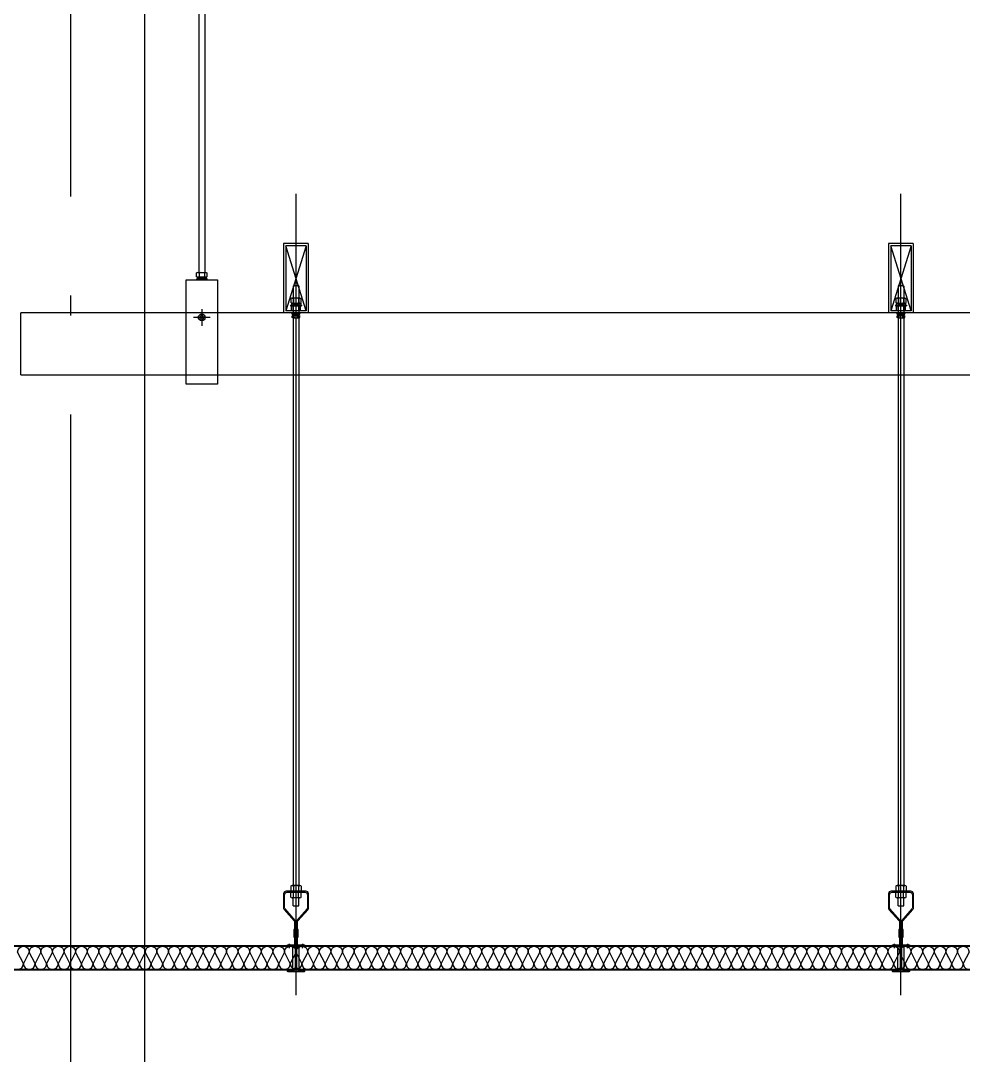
# Model space of a CAD drawing. Header units: millimetres. Extents: x 0 to 672800, y 0 to 118800.
# Drawn here: x 53150 to 55051, y 74823 to 76909 of the extents above; entities that cross this region are included whole.
import ezdxf

# ---------------------------------------------------------------- set-up
doc = ezdxf.new("R2010")
doc.units = ezdxf.units.MM
doc.header["$LTSCALE"] = 200
doc.linetypes.add('CEN-GAUN', pattern=[32.2, 30, -1, 0.2, -1])
for name, color, linetype in [('0-S-col', 4, 'Continuous'), ('AA-CEXM', 6, 'Continuous'), ('AA-CEXM-SYST', 13, 'Continuous'), ('AA-SECT-PCN9', 9, 'Continuous'), ('AA-WAXM-NORT', 4, 'Continuous'), ('AA-WAXM-SAND', 4, 'Continuous'), ('CEN', 1, 'CEN-GAUN'), ('HAT-INS', 252, 'Continuous')]:
    doc.layers.add(name, color=color, linetype=linetype)

# ---------------------------------------------------------------- blocks, each defined once
blk = doc.blocks.new('*U314')
at = {"layer": 'HAT-INS'}
for points in [[(2, 0, 0.414214), (2.25, 0.25), (2, 0.75, -1), (2.5, 0.75), (2.25, 0.25, 0.414214), (2.5, 0)], [(2.5, 0, 0.414214), (2.75, 0.25), (2.5, 0.75, -1), (3, 0.75), (2.75, 0.25, 0.414214), (3, 0)], [(3, 0, 0.414214), (3.25, 0.25), (3, 0.75, -1), (3.5, 0.75), (3.25, 0.25, 0.414214), (3.5, 0)], [(3.5, 0, 0.414214), (3.75, 0.25), (3.5, 0.75, -1), (4, 0.75), (3.75, 0.25, 0.414214), (4, 0)], [(4, 0, 0.414214), (4.25, 0.25), (4, 0.75, -1), (4.5, 0.75), (4.25, 0.25, 0.414214), (4.5, 0)], [(4.5, 0, 0.414214), (4.75, 0.25), (4.5, 0.75, -1), (5, 0.75), (4.75, 0.25, 0.414214), (5, 0)], [(5, 0, 0.414214), (5.25, 0.25), (5, 0.75, -1), (5.5, 0.75), (5.25, 0.25, 0.414214), (5.5, 0)], [(5.5, 0, 0.414214), (5.75, 0.25), (5.5, 0.75, -1), (6, 0.75), (5.75, 0.25, 0.414214), (6, 0)], [(6, 0, 0.414214), (6.25, 0.25), (6, 0.75, -1), (6.5, 0.75), (6.25, 0.25, 0.414214), (6.5, 0)], [(6.5, 0, 0.414214), (6.75, 0.25), (6.5, 0.75, -1), (7, 0.75), (6.75, 0.25, 0.414214), (7, 0)], [(7, 0, 0.414214), (7.25, 0.25), (7, 0.75, -1), (7.5, 0.75), (7.25, 0.25, 0.414214), (7.5, 0)], [(7.5, 0, 0.414214), (7.75, 0.25), (7.5, 0.75, -1), (8, 0.75), (7.75, 0.25, 0.414214), (8, 0)], [(8, 0, 0.414214), (8.25, 0.25), (8, 0.75, -1), (8.5, 0.75), (8.25, 0.25, 0.414214), (8.5, 0)], [(8.5, 0, 0.414214), (8.75, 0.25), (8.5, 0.75, -1), (9, 0.75), (8.75, 0.25, 0.414214), (9, 0)], [(9, 0, 0.414214), (9.25, 0.25), (9, 0.75, -1), (9.5, 0.75), (9.25, 0.25, 0.414214), (9.5, 0)], [(9.5, 0, 0.414214), (9.75, 0.25), (9.5, 0.75, -1), (10, 0.75), (9.75, 0.25, 0.414214), (10, 0)], [(10, 0, 0.414214), (10.25, 0.25), (10, 0.75, -1), (10.5, 0.75), (10.25, 0.25, 0.414214), (10.5, 0)], [(10.5, 0, 0.414214), (10.75, 0.25), (10.5, 0.75, -1), (11, 0.75), (10.75, 0.25, 0.414214), (11, 0)], [(11, 0, 0.414214), (11.25, 0.25), (11, 0.75, -1), (11.5, 0.75), (11.25, 0.25, 0.414214), (11.5, 0)], [(11.5, 0, 0.414214), (11.75, 0.25), (11.5, 0.75, -1), (12, 0.75), (11.75, 0.25, 0.414214), (12, 0)], [(12, 0, 0.414214), (12.25, 0.25), (12, 0.75, -1), (12.5, 0.75), (12.25, 0.25, 0.414214), (12.5, 0)], [(12.5, 0, 0.414214), (12.75, 0.25), (12.5, 0.75, -1), (13, 0.75), (12.75, 0.25, 0.414214), (13, 0)], [(13, 0, 0.414214), (13.25, 0.25), (13, 0.75, -1), (13.5, 0.75), (13.25, 0.25, 0.414214), (13.5, 0)], [(13.5, 0, 0.414214), (13.75, 0.25), (13.5, 0.75, -1), (14, 0.75), (13.75, 0.25, 0.414214), (14, 0)], [(14, 0, 0.414214), (14.25, 0.25), (14, 0.75, -1), (14.5, 0.75), (14.25, 0.25, 0.414214), (14.5, 0)], [(14.5, 0, 0.414214), (14.75, 0.25), (14.5, 0.75, -1), (15, 0.75), (14.75, 0.25, 0.414214), (15, 0)], [(15, 0, 0.414214), (15.25, 0.25), (15, 0.75, -1), (15.5, 0.75), (15.25, 0.25, 0.414214), (15.5, 0)], [(15.5, 0, 0.414214), (15.75, 0.25), (15.5, 0.75, -1), (16, 0.75), (15.75, 0.25, 0.414214), (16, 0)], [(16, 0, 0.414214), (16.25, 0.25), (16, 0.75, -1), (16.5, 0.75), (16.25, 0.25, 0.414214), (16.5, 0)], [(16.5, 0, 0.414214), (16.75, 0.25), (16.5, 0.75, -1), (17, 0.75), (16.75, 0.25, 0.414214), (17, 0)], [(17, 0, 0.414214), (17.25, 0.25), (17, 0.75, -1), (17.5, 0.75), (17.25, 0.25, 0.414214), (17.5, 0)], [(17.5, 0, 0.414214), (17.75, 0.25), (17.5, 0.75, -1), (18, 0.75), (17.75, 0.25, 0.414214), (18, 0)], [(18, 0, 0.414214), (18.25, 0.25), (18, 0.75, -1), (18.5, 0.75), (18.25, 0.25, 0.414214), (18.5, 0)], [(18.5, 0, 0.414214), (18.75, 0.25), (18.5, 0.75, -1), (19, 0.75), (18.75, 0.25, 0.414214), (19, 0)], [(19, 0, 0.414214), (19.25, 0.25), (19, 0.75, -1), (19.5, 0.75), (19.25, 0.25, 0.414214), (19.5, 0)], [(19.5, 0, 0.414214), (19.75, 0.25), (19.5, 0.75, -1), (20, 0.75), (19.75, 0.25, 0.414214), (20, 0)], [(20, 0, 0.414214), (20.25, 0.25), (20, 0.75, -1), (20.5, 0.75), (20.25, 0.25, 0.414214), (20.5, 0)], [(20.5, 0, 0.414214), (20.75, 0.25), (20.5, 0.75, -1), (21, 0.75), (20.75, 0.25, 0.414214), (21, 0)], [(21, 0, 0.414214), (21.25, 0.25), (21, 0.75, -1), (21.5, 0.75), (21.25, 0.25, 0.414214), (21.5, 0)], [(21.5, 0, 0.414214), (21.75, 0.25), (21.5, 0.75, -1), (22, 0.75), (21.75, 0.25, 0.414214), (22, 0)], [(22, 0, 0.414214), (22.25, 0.25), (22, 0.75, -1), (22.5, 0.75), (22.25, 0.25, 0.414214), (22.5, 0)], [(22.5, 0, 0.414214), (22.75, 0.25), (22.5, 0.75, -1), (23, 0.75), (22.75, 0.25, 0.414214), (23, 0)], [(23, 0, 0.414214), (23.25, 0.25), (23, 0.75, -1), (23.5, 0.75), (23.25, 0.25, 0.414214), (23.5, 0)], [(23.5, 0, 0.414214), (23.75, 0.25), (23.5, 0.75, -1), (24, 0.75), (23.75, 0.25, 0.414214), (24, 0)], [(24, 0, 0.414214), (24.25, 0.25), (24, 0.75, -1), (24.5, 0.75), (24.25, 0.25, 0.414214), (24.5, 0)], [(24.5, 0, 0.414214), (24.75, 0.25), (24.5, 0.75, -1), (25, 0.75), (24.75, 0.25, 0.414214), (25, 0)], [(25, 0, 0.414214), (25.25, 0.25), (25, 0.75, -1), (25.5, 0.75), (25.25, 0.25, 0.414214), (25.5, 0)], [(25.5, 0, 0.414214), (25.75, 0.25), (25.5, 0.75, -1), (26, 0.75), (25.75, 0.25, 0.414214), (26, 0)], [(26, 0, 0.414214), (26.25, 0.25), (26, 0.75, -1), (26.5, 0.75), (26.25, 0.25, 0.414214), (26.5, 0)], [(26.5, 0, 0.414214), (26.75, 0.25), (26.5, 0.75, -1), (27, 0.75), (26.75, 0.25, 0.414214), (27, 0)], [(27, 0, 0.414214), (27.25, 0.25), (27, 0.75, -1), (27.5, 0.75), (27.25, 0.25, 0.414214), (27.5, 0)], [(27.5, 0, 0.414214), (27.75, 0.25), (27.5, 0.75, -1), (28, 0.75), (27.75, 0.25, 0.414214), (28, 0)], [(28, 0, 0.414214), (28.25, 0.25), (28, 0.75, -1), (28.5, 0.75), (28.25, 0.25, 0.414214), (28.5, 0)], [(28.5, 0, 0.414214), (28.75, 0.25), (28.5, 0.75, -1), (29, 0.75), (28.75, 0.25, 0.414214), (29, 0)], [(29, 0, 0.414214), (29.25, 0.25), (29, 0.75, -1), (29.5, 0.75), (29.25, 0.25, 0.414214), (29.5, 0)], [(29.5, 0, 0.414214), (29.75, 0.25), (29.5, 0.75, -1), (30, 0.75), (29.75, 0.25, 0.414214), (30, 0)], [(30, 0, 0.414214), (30.25, 0.25), (30, 0.75, -1), (30.5, 0.75), (30.25, 0.25, 0.414214), (30.5, 0)], [(30.5, 0, 0.414214), (30.75, 0.25), (30.5, 0.75, -1), (31, 0.75), (30.75, 0.25, 0.414214), (31, 0)], [(31, 0, 0.414214), (31.25, 0.25), (31, 0.75, -1), (31.5, 0.75), (31.25, 0.25, 0.414214), (31.5, 0)], [(31.5, 0, 0.414214), (31.75, 0.25), (31.5, 0.75, -1), (32, 0.75), (31.75, 0.25, 0.414214), (32, 0)], [(32, 0, 0.414214), (32.25, 0.25), (32, 0.75, -1), (32.5, 0.75), (32.25, 0.25, 0.414214), (32.5, 0)], [(32.5, 0, 0.414214), (32.75, 0.25), (32.5, 0.75, -1), (33, 0.75), (32.75, 0.25, 0.414214), (33, 0)], [(33, 0, 0.414214), (33.25, 0.25), (33, 0.75, -1), (33.5, 0.75), (33.25, 0.25, 0.414214), (33.5, 0)], [(33.5, 0, 0.414214), (33.75, 0.25), (33.5, 0.75, -1), (34, 0.75), (33.75, 0.25, 0.414214), (34, 0)], [(34, 0, 0.414214), (34.25, 0.25), (34, 0.75, -1), (34.5, 0.75), (34.25, 0.25, 0.414214), (34.5, 0)], [(34.5, 0, 0.414214), (34.75, 0.25), (34.5, 0.75, -1), (35, 0.75), (34.75, 0.25, 0.414214), (35, 0)], [(35, 0, 0.414214), (35.25, 0.25), (35, 0.75, -1), (35.5, 0.75), (35.25, 0.25, 0.414214), (35.5, 0)], [(35.5, 0, 0.414214), (35.75, 0.25), (35.5, 0.75, -1), (36, 0.75), (35.75, 0.25, 0.414214), (36, 0)], [(36, 0, 0.414214), (36.25, 0.25), (36, 0.75, -1), (36.5, 0.75), (36.25, 0.25, 0.414214), (36.5, 0)], [(36.5, 0, 0.414214), (36.75, 0.25), (36.5, 0.75, -1), (37, 0.75), (36.75, 0.25, 0.414214), (37, 0)], [(37, 0, 0.414214), (37.25, 0.25), (37, 0.75, -1), (37.5, 0.75), (37.25, 0.25, 0.414214), (37.5, 0)], [(37.5, 0, 0.414214), (37.75, 0.25), (37.5, 0.75, -1), (38, 0.75), (37.75, 0.25, 0.414214), (38, 0)], [(38, 0, 0.414214), (38.25, 0.25), (38, 0.75, -1), (38.5, 0.75), (38.25, 0.25, 0.414214), (38.5, 0)], [(38.5, 0, 0.414214), (38.75, 0.25), (38.5, 0.75, -1), (39, 0.75), (38.75, 0.25, 0.414214), (39, 0)], [(39, 0, 0.414214), (39.25, 0.25), (39, 0.75, -1), (39.5, 0.75), (39.25, 0.25, 0.414214), (39.5, 0)], [(39.5, 0, 0.414214), (39.75, 0.25), (39.5, 0.75, -1), (40, 0.75), (39.75, 0.25, 0.414214), (40, 0)], [(40, 0, 0.414214), (40.25, 0.25), (40, 0.75, -1), (40.5, 0.75), (40.25, 0.25, 0.414214), (40.5, 0)], [(40.5, 0, 0.414214), (40.75, 0.25), (40.5, 0.75, -1), (41, 0.75), (40.75, 0.25, 0.414214), (41, 0)], [(41, 0, 0.414214), (41.25, 0.25), (41, 0.75, -1), (41.5, 0.75), (41.25, 0.25, 0.414214), (41.5, 0)], [(41.5, 0, 0.414214), (41.75, 0.25), (41.5, 0.75, -1), (42, 0.75), (41.75, 0.25, 0.414214), (42, 0)], [(42, 0, 0.414214), (42.25, 0.25), (42, 0.75, -1), (42.5, 0.75), (42.25, 0.25, 0.414214), (42.5, 0)], [(42.5, 0, 0.414214), (42.75, 0.25), (42.5, 0.75, -1), (43, 0.75), (42.75, 0.25, 0.414214), (43, 0)]]:
    blk.add_lwpolyline(points, format="xyb", dxfattribs=at)

msp = doc.modelspace()

# ---------------------------------------------------------------- linework, layer by layer
at = {"layer": '0-S-col', "color": 8}
msp.add_lwpolyline([(53149.5, 77994.9), (53100, 77994.9), (53100, 71994.9), (53400, 71994.9), (53400, 77994.9), (53350.5, 77994.9)], dxfattribs=at)
at = {"layer": 'AA-CEXM', "color": 1}
for p, q in [((53705, 74944.9), (53705, 76559.9)), ((54925, 74944.9), (54925, 76559.9))]:
    msp.add_line(p, q, dxfattribs=at)
at = {"layer": 'AA-CEXM-SYST'}
for p, q in [((53509.1, 78702.3), (53509.2, 76401.8)), ((53521.1, 78702.3), (53521.2, 76401.8)), ((53679.8, 76459.9), (53679.8, 76319.9)), ((53729.8, 76459.9), (53679.8, 76459.9)), ((53684.3, 76455.4), (53684.3, 76324.4)), ((53725.3, 76455.4), (53684.3, 76455.4)), ((53725.3, 76455.4), (53684.3, 76324.4)), ((53725.3, 76324.4), (53684.3, 76455.4)), ((53725.3, 76455.4), (53725.3, 76324.4)), ((53729.8, 76459.9), (53729.8, 76319.9)), ((54899.8, 76459.9), (54899.8, 76319.9)), ((54949.8, 76459.9), (54899.8, 76459.9)), ((54904.3, 76455.4), (54904.3, 76324.4)), ((54945.3, 76455.4), (54904.3, 76455.4)), ((54945.3, 76455.4), (54904.3, 76324.4)), ((54945.3, 76324.4), (54904.3, 76455.4)), ((54945.3, 76455.4), (54945.3, 76324.4)), ((54949.8, 76459.9), (54949.8, 76319.9)), ((53506.4, 76401.8), (53504.6, 76400.8)), ((53504.6, 76393.1), (53504.6, 76400.8)), ((53506.4, 76401.8), (53523.6, 76401.8)), ((53508, 76401.8), (53509.8, 76400.8)), ((53511.5, 76401.8), (53509.8, 76400.8)), ((53509.8, 76400.8), (53509.8, 76393.1)), ((53518.5, 76401.8), (53520.3, 76400.8)), ((53522, 76401.8), (53520.3, 76400.8)), ((53520.3, 76400.8), (53520.3, 76393.1)), ((53523.6, 76401.8), (53525.4, 76400.8)), ((53525.4, 76400.8), (53525.4, 76393.1)), ((53526.3, 76387.6), (53503.8, 76387.6)), ((53503.8, 76387.6), (53503.8, 76386.5)), ((53506.4, 76392.1), (53504.6, 76393.1)), ((53505.6, 76391), (53515, 76392.1)), ((53505.6, 76388.7), (53524.4, 76391)), ((53505.6, 76391), (53505.6, 76388.7)), ((53515, 76388.7), (53505.6, 76388.7)), ((53523.6, 76392.1), (53506.4, 76392.1)), ((53508, 76392.1), (53509.8, 76393.1)), ((53511.5, 76392.1), (53509.8, 76393.1)), ((53515, 76392.1), (53515, 76387.6)), ((53524.4, 76391), (53515, 76391)), ((53524.4, 76388.7), (53515, 76387.6)), ((53518.5, 76392.1), (53520.3, 76393.1)), ((53522, 76392.1), (53520.3, 76393.1)), ((53523.6, 76392.1), (53525.4, 76393.1)), ((53524.4, 76391), (53524.4, 76388.7)), ((53526.3, 76387.6), (53526.3, 76386.5)), ((53699.6, 76374.3), (53699, 76373.7)), ((53699, 76373.7), (53699, 75162.9)), ((53699, 76373.7), (53699, 76349.7)), ((53710.4, 76374.3), (53699.6, 76374.3)), ((53710.4, 76374.3), (53711, 76373.7)), ((53711, 76373.7), (53711, 75162.9)), ((53711, 76373.7), (53711, 76349.7)), ((54919.6, 76374.3), (54919, 76373.7)), ((54919, 76373.7), (54919, 75162.9)), ((54919, 76373.7), (54919, 76349.7)), ((54930.4, 76374.3), (54919.6, 76374.3)), ((54930.4, 76374.3), (54931, 76373.7)), ((54931, 76373.7), (54931, 75162.9)), ((54931, 76373.7), (54931, 76349.7)), ((53696.4, 76349.7), (53694.6, 76348.7)), ((53694.6, 76348.7), (53694.6, 76341)), ((53696.4, 76339.9), (53694.6, 76341)), ((53695.6, 76338.8), (53705, 76338.8)), ((53695.6, 76338.8), (53714.4, 76336.6)), ((53695.6, 76338.8), (53695.6, 76336.6)), ((53713.6, 76349.7), (53696.4, 76349.7)), ((53696.4, 76339.9), (53713.6, 76339.9)), ((53698, 76349.7), (53699.8, 76348.7)), ((53698, 76339.9), (53699.8, 76341)), ((53701.5, 76349.7), (53699.8, 76348.7)), ((53699.8, 76348.7), (53699.8, 76341)), ((53701.5, 76339.9), (53699.8, 76341)), ((53714.4, 76338.8), (53705, 76339.9)), ((53705, 76339.9), (53705, 76335.4)), ((53708.5, 76349.7), (53710.3, 76348.7)), ((53708.5, 76339.9), (53710.3, 76341)), ((53712, 76349.7), (53710.3, 76348.7)), ((53710.3, 76348.7), (53710.3, 76341)), ((53712, 76339.9), (53710.3, 76341)), ((53713.6, 76349.7), (53715.4, 76348.7)), ((53713.6, 76339.9), (53715.4, 76341)), ((53714.4, 76338.8), (53714.4, 76336.6)), ((53715.4, 76341), (53715.4, 76348.7)), ((54916.4, 76349.7), (54914.6, 76348.7)), ((54914.6, 76348.7), (54914.6, 76341)), ((54916.4, 76339.9), (54914.6, 76341)), ((54915.6, 76338.8), (54925, 76338.8)), ((54915.6, 76338.8), (54934.4, 76336.6)), ((54915.6, 76338.8), (54915.6, 76336.6)), ((54933.6, 76349.7), (54916.4, 76349.7)), ((54916.4, 76339.9), (54933.6, 76339.9)), ((54918, 76349.7), (54919.8, 76348.7)), ((54918, 76339.9), (54919.8, 76341)), ((54921.5, 76349.7), (54919.8, 76348.7)), ((54919.8, 76348.7), (54919.8, 76341)), ((54921.5, 76339.9), (54919.8, 76341)), ((54934.4, 76338.8), (54925, 76339.9)), ((54925, 76339.9), (54925, 76335.4)), ((54928.5, 76349.7), (54930.3, 76348.7)), ((54928.5, 76339.9), (54930.3, 76341)), ((54932, 76349.7), (54930.3, 76348.7)), ((54930.3, 76348.7), (54930.3, 76341)), ((54932, 76339.9), (54930.3, 76341)), ((54933.6, 76349.7), (54935.4, 76348.7)), ((54933.6, 76339.9), (54935.4, 76341)), ((54934.4, 76338.8), (54934.4, 76336.6)), ((54935.4, 76341), (54935.4, 76348.7)), ((53729.8, 76319.9), (53679.8, 76319.9)), ((53725.3, 76324.4), (53684.3, 76324.4)), ((53693.8, 76335.4), (53716.3, 76335.4)), ((53693.8, 76335.4), (53693.8, 76334.3)), ((53693.8, 76334.3), (53716.3, 76334.3)), ((53695.6, 76336.6), (53705, 76335.4)), ((53696, 76324.4), (53696, 76334.3)), ((53696.4, 76318.9), (53696.4, 76319.9)), ((53696.4, 76318.9), (53713.2, 76318.9)), ((53698, 76317.9), (53705, 76318.9)), ((53698, 76315.9), (53712, 76317.9)), ((53698, 76315.9), (53698, 76317.9)), ((53699, 76324.4), (53699, 76334.3)), ((53705, 76336.6), (53714.4, 76336.6)), ((53705, 76314.9), (53705, 76318.9)), ((53705, 76317.9), (53712, 76317.9)), ((53711, 76324.4), (53711, 76334.3)), ((53712, 76315.9), (53712, 76317.9)), ((53713.2, 76318.9), (53713.2, 76319.9)), ((53714, 76324.4), (53714, 76334.3)), ((53716.3, 76335.4), (53716.3, 76334.3)), ((54949.8, 76319.9), (54899.8, 76319.9)), ((54945.3, 76324.4), (54904.3, 76324.4)), ((54913.8, 76335.4), (54936.3, 76335.4)), ((54913.8, 76335.4), (54913.8, 76334.3)), ((54913.8, 76334.3), (54936.3, 76334.3)), ((54915.6, 76336.6), (54925, 76335.4)), ((54916, 76324.4), (54916, 76334.3)), ((54916.4, 76318.9), (54916.4, 76319.9)), ((54916.4, 76318.9), (54933.2, 76318.9)), ((54918, 76317.9), (54925, 76318.9)), ((54918, 76315.9), (54932, 76317.9)), ((54918, 76315.9), (54918, 76317.9)), ((54919, 76324.4), (54919, 76334.3)), ((54925, 76336.6), (54934.4, 76336.6)), ((54925, 76314.9), (54925, 76318.9)), ((54925, 76317.9), (54932, 76317.9)), ((54931, 76324.4), (54931, 76334.3)), ((54932, 76315.9), (54932, 76317.9)), ((54933.2, 76318.9), (54933.2, 76319.9)), ((54934, 76324.4), (54934, 76334.3)), ((54936.3, 76335.4), (54936.3, 76334.3)), ((53698.5, 76314.9), (53697.5, 76314.4)), ((53697.5, 76310.5), (53697.5, 76314.4)), ((53698.5, 76309.9), (53697.5, 76310.5)), ((53698, 76315.9), (53705, 76315.9)), ((53698.5, 76314.9), (53711.5, 76314.9)), ((53698.5, 76309.9), (53711.5, 76309.9)), ((53700.3, 76314.9), (53701.3, 76314.4)), ((53700.3, 76309.9), (53701.3, 76310.5)), ((53702.3, 76314.9), (53701.3, 76314.4)), ((53701.3, 76310.5), (53701.3, 76314.4)), ((53702.3, 76309.9), (53701.3, 76310.5)), ((53712, 76315.9), (53705, 76314.9)), ((53707.8, 76314.9), (53708.8, 76314.4)), ((53707.8, 76309.9), (53708.8, 76310.5)), ((53709.8, 76314.9), (53708.8, 76314.4)), ((53708.8, 76310.5), (53708.8, 76314.4)), ((53709.8, 76309.9), (53708.8, 76310.5)), ((53711.5, 76314.9), (53712.5, 76314.4)), ((53711.5, 76309.9), (53712.5, 76310.5)), ((53712.5, 76310.5), (53712.5, 76314.4)), ((54918.5, 76314.9), (54917.5, 76314.4)), ((54917.5, 76310.5), (54917.5, 76314.4)), ((54918.5, 76309.9), (54917.5, 76310.5)), ((54918, 76315.9), (54925, 76315.9)), ((54918.5, 76314.9), (54931.5, 76314.9)), ((54918.5, 76309.9), (54931.5, 76309.9)), ((54920.3, 76314.9), (54921.3, 76314.4)), ((54920.3, 76309.9), (54921.3, 76310.5)), ((54922.3, 76314.9), (54921.3, 76314.4)), ((54921.3, 76310.5), (54921.3, 76314.4)), ((54922.3, 76309.9), (54921.3, 76310.5)), ((54932, 76315.9), (54925, 76314.9)), ((54927.8, 76314.9), (54928.8, 76314.4)), ((54927.8, 76309.9), (54928.8, 76310.5)), ((54929.8, 76314.9), (54928.8, 76314.4)), ((54928.8, 76310.5), (54928.8, 76314.4)), ((54929.8, 76309.9), (54928.8, 76310.5)), ((54931.5, 76314.9), (54932.5, 76314.4)), ((54931.5, 76309.9), (54932.5, 76310.5)), ((54932.5, 76310.5), (54932.5, 76314.4)), ((53694.3, 75164.2), (53694.3, 75155.4)), ((53694.3, 75142.2), (53694.3, 75151)), ((53712.7, 75165.4), (53697.3, 75165.4)), ((53699.7, 75164.2), (53699.7, 75155.4)), ((53699.7, 75142.2), (53699.7, 75151)), ((53710.3, 75164.2), (53710.3, 75155.4)), ((53710.3, 75142.2), (53710.3, 75151)), ((53715.7, 75164.2), (53715.7, 75155.4)), ((53715.7, 75142.2), (53715.7, 75151)), ((54914.3, 75164.2), (54914.3, 75155.4)), ((54914.3, 75142.2), (54914.3, 75151)), ((54932.7, 75165.4), (54917.3, 75165.4)), ((54919.7, 75164.2), (54919.7, 75155.4)), ((54919.7, 75142.2), (54919.7, 75151)), ((54930.3, 75164.2), (54930.3, 75155.4)), ((54930.3, 75142.2), (54930.3, 75151)), ((54935.7, 75164.2), (54935.7, 75155.4)), ((54935.7, 75142.2), (54935.7, 75151)), ((53712.7, 75141), (53697.3, 75141)), ((53699, 75124.4), (53699, 75141)), ((53711, 75124.4), (53711, 75141)), ((54932.7, 75141), (54917.3, 75141)), ((54919, 75124.4), (54919, 75141)), ((54931, 75124.4), (54931, 75141)), ((53699, 75124.4), (53711, 75124.4)), ((54919, 75124.4), (54931, 75124.4)), ((53691.6, 75039.4), (53690.9, 75045.9)), ((53691.6, 75045.9), (53691.5, 75046.7)), ((53691.7, 75046.7), (53691.6, 75045.9)), ((53691.6, 75039.4), (53692.3, 75045.9)), ((53718.4, 75039.4), (53717.7, 75045.9)), ((53718.3, 75046.7), (53718.4, 75045.9)), ((53718.4, 75045.9), (53718.5, 75046.7)), ((53718.4, 75039.4), (53719.1, 75045.9)), ((54911.6, 75039.4), (54910.9, 75045.9)), ((54911.6, 75045.9), (54911.5, 75046.7)), ((54911.7, 75046.7), (54911.6, 75045.9)), ((54911.6, 75039.4), (54912.3, 75045.9)), ((54938.4, 75039.4), (54937.7, 75045.9)), ((54938.3, 75046.7), (54938.4, 75045.9)), ((54938.4, 75045.9), (54938.5, 75046.7)), ((54938.4, 75039.4), (54939.1, 75045.9))]:
    msp.add_line(p, q, dxfattribs=at)
at = {"layer": 'AA-CEXM-SYST', "color": 1}
for p, q in [((53515, 76327.8), (53515, 76294)), ((53531.9, 76310.9), (53498.1, 76310.9))]:
    msp.add_line(p, q, dxfattribs=at)
at = {"layer": 'AA-CEXM-SYST'}
msp.add_lwpolyline([(53546.5, 76176.4), (53483.5, 76176.4), (53483.5, 76386.5), (53546.5, 76386.5)], close=True, dxfattribs=at)
for points in [[(53706.2, 75060.4, 0.094176), (53706.1, 75059.7), (53706.1, 75041.2), (53708.1, 75041.2), (53708.1, 75058.8, -0.094176), (53708.2, 75059.6), (53709.2, 75061.9), (53709.2, 75076.5), (53708.1, 75079.2), (53708.1, 75094, -0.186703), (53708.4, 75094.7), (53729.2, 75117.6, 0.186703), (53730, 75119.6), (53730, 75149.2, 0.414214), (53725, 75154.2), (53685, 75154.2, 0.414214), (53680, 75149.2), (53680, 75119.6, 0.186703), (53680.8, 75117.6), (53701.6, 75094.7, -0.186703), (53701.9, 75094), (53701.9, 75079.6, -0.094176), (53701.8, 75078.9), (53700.8, 75076.5), (53700.8, 75061.9), (53701.8, 75059.6, -0.094176), (53701.9, 75058.8), (53701.9, 75041.2), (53703.9, 75041.2), (53703.9, 75059.7, 0.094176), (53703.8, 75060.4), (53702.8, 75062.8), (53702.8, 75075.7), (53703.8, 75078, 0.094176), (53703.9, 75078.7), (53703.9, 75094.8, 0.186703), (53703.6, 75095.4), (53682.8, 75118.4, -0.186703), (53682, 75120.4), (53682, 75147.2, -0.414214), (53687, 75152.2), (53723, 75152.2, -0.414214), (53728, 75147.2), (53728, 75120.4, -0.186703), (53727.2, 75118.4), (53706.4, 75095.4, 0.186703), (53706.1, 75094.8), (53706.1, 75078.4), (53707.2, 75075.7), (53707.2, 75062.8)], [(54926.2, 75060.4, 0.094176), (54926.1, 75059.7), (54926.1, 75041.2), (54928.1, 75041.2), (54928.1, 75058.8, -0.094176), (54928.2, 75059.6), (54929.2, 75061.9), (54929.2, 75076.5), (54928.1, 75079.2), (54928.1, 75094, -0.186703), (54928.4, 75094.7), (54949.2, 75117.6, 0.186703), (54950, 75119.6), (54950, 75149.2, 0.414214), (54945, 75154.2), (54905, 75154.2, 0.414214), (54900, 75149.2), (54900, 75119.6, 0.186703), (54900.8, 75117.6), (54921.6, 75094.7, -0.186703), (54921.9, 75094), (54921.9, 75079.6, -0.094176), (54921.8, 75078.9), (54920.8, 75076.5), (54920.8, 75061.9), (54921.8, 75059.6, -0.094176), (54921.9, 75058.8), (54921.9, 75041.2), (54923.9, 75041.2), (54923.9, 75059.7, 0.094176), (54923.8, 75060.4), (54922.8, 75062.8), (54922.8, 75075.7), (54923.8, 75078, 0.094176), (54923.9, 75078.7), (54923.9, 75094.8, 0.186703), (54923.6, 75095.4), (54902.8, 75118.4, -0.186703), (54902, 75120.4), (54902, 75147.2, -0.414214), (54907, 75152.2), (54943, 75152.2, -0.414214), (54948, 75147.2), (54948, 75120.4, -0.186703), (54947.2, 75118.4), (54926.4, 75095.4, 0.186703), (54926.1, 75094.8), (54926.1, 75078.4), (54927.2, 75075.7), (54927.2, 75062.8)], [(53706, 75045.9), (53721.7, 75045.9, -0.414214), (53722, 75045.6), (53722, 75045.2, -0.414214), (53721.7, 75044.9), (53706, 75044.9), (53706, 74998.8), (53708.5, 74998.8, -0.414214), (53709, 74998.3), (53709, 74994), (53721.7, 74994, -0.414214), (53722, 74993.7), (53722, 74992.3, -0.414214), (53721.7, 74992), (53688.3, 74992, -0.414214), (53688, 74992.3), (53688, 74993.7, -0.414214), (53688.3, 74994), (53701, 74994), (53701, 74998.3, -0.414214), (53701.5, 74998.8), (53704, 74998.8), (53704, 75044.9), (53688.3, 75044.9, -0.414214), (53688, 75045.2), (53688, 75045.6, -0.414214), (53688.3, 75045.9), (53704, 75045.9), (53704, 75061.6), (53703.1, 75062.6, -0.199186), (53703, 75062.8), (53703, 75075.6), (53707, 75075.6), (53707, 75062.8, -0.199186), (53706.9, 75062.6), (53706, 75061.6)], [(54926, 75045.9), (54941.7, 75045.9, -0.414214), (54942, 75045.6), (54942, 75045.2, -0.414214), (54941.7, 75044.9), (54926, 75044.9), (54926, 74998.8), (54928.5, 74998.8, -0.414214), (54929, 74998.3), (54929, 74994), (54941.7, 74994, -0.414214), (54942, 74993.7), (54942, 74992.3, -0.414214), (54941.7, 74992), (54908.3, 74992, -0.414214), (54908, 74992.3), (54908, 74993.7, -0.414214), (54908.3, 74994), (54921, 74994), (54921, 74998.3, -0.414214), (54921.5, 74998.8), (54924, 74998.8), (54924, 75044.9), (54908.3, 75044.9, -0.414214), (54908, 75045.2), (54908, 75045.6, -0.414214), (54908.3, 75045.9), (54924, 75045.9), (54924, 75061.6), (54923.1, 75062.6, -0.199186), (54923, 75062.8), (54923, 75075.6), (54927, 75075.6), (54927, 75062.8, -0.199186), (54926.9, 75062.6), (54926, 75061.6)]]:
    msp.add_lwpolyline(points, format="xyb", close=True, dxfattribs=at)
for radius in [6.93, 4]:
    msp.add_circle((53515, 76310.9), radius, dxfattribs=at)
for centre, radius, start, end in [((53697, 75161.9), 3.56, 41.543, 138.457), ((53697, 75157.8), 3.56, 221.543, 318.457), ((53697, 75148.7), 3.56, 41.543, 138.457), ((53705, 75153), 12.5, 64.6389, 115.3611), ((53705, 75166.7), 12.5, 244.6369, 295.3631), ((53705, 75139.8), 12.5, 64.6369, 115.3631), ((53713, 75161.9), 3.56, 41.5445, 138.4555), ((53713, 75157.8), 3.56, 221.5445, 318.4555), ((53713, 75148.7), 3.56, 41.5445, 138.4555), ((54917, 75161.9), 3.56, 41.543, 138.457), ((54917, 75157.8), 3.56, 221.543, 318.457), ((54917, 75148.7), 3.56, 41.543, 138.457), ((54925, 75153), 12.5, 64.6389, 115.3611), ((54925, 75166.7), 12.5, 244.6369, 295.3631), ((54925, 75139.8), 12.5, 64.6369, 115.3631), ((54933, 75161.9), 3.56, 41.5445, 138.4555), ((54933, 75157.8), 3.56, 221.5445, 318.4555), ((54933, 75148.7), 3.56, 41.5445, 138.4555), ((53697, 75144.6), 3.56, 221.543, 318.457), ((53705, 75153.5), 12.5, 244.6389, 295.3611), ((53713, 75144.6), 3.56, 221.5445, 318.4555), ((54917, 75144.6), 3.56, 221.543, 318.457), ((54925, 75153.5), 12.5, 244.6389, 295.3611), ((54933, 75144.6), 3.56, 221.5445, 318.4555), ((53691.6, 75044.3), 2.4, 93.0389, 136.928), ((53691.6, 75044.3), 2.4, 43.072, 86.9611), ((53718.4, 75044.3), 2.4, 93.0389, 136.928), ((53718.4, 75044.3), 2.4, 43.072, 86.9611), ((54911.6, 75044.3), 2.4, 93.0389, 136.928), ((54911.6, 75044.3), 2.4, 43.072, 86.9611), ((54938.4, 75044.3), 2.4, 93.0389, 136.928), ((54938.4, 75044.3), 2.4, 43.072, 86.9611)]:
    msp.add_arc(centre, radius, start, end, dxfattribs=at)
at = {"layer": 'AA-SECT-PCN9'}
for p, q in [((53150, 76194.9), (53150, 76319.9)), ((56700, 76319.9), (53150, 76319.9)), ((53150, 76194.9), (56700, 76194.9))]:
    msp.add_line(p, q, dxfattribs=at)
at = {"layer": 'AA-WAXM-NORT'}
for p, q in [((53050, 75044.9), (56875, 75044.9)), ((53698.7, 74994.9), (53698.7, 75044.9)), ((53711.3, 74994.9), (53711.3, 75044.9)), ((54918.7, 74994.9), (54918.7, 75044.9)), ((54931.3, 74994.9), (54931.3, 75044.9))]:
    msp.add_line(p, q, dxfattribs=at)
at = {"layer": 'AA-WAXM-SAND'}
msp.add_line((56875, 74994.9), (53050, 74994.9), dxfattribs=at)
at = {"layer": 'CEN'}
msp.add_line((53250, 88994.9), (53250, 63994.9), dxfattribs=at)
at = {"layer": 'HAT-INS'}
for p, q in [((53050, 75043.3), (56875, 75043.3)), ((56875, 74996.5), (53050, 74996.5))]:
    msp.add_line(p, q, dxfattribs=at)

# ---------------------------------------------------------------- block references
at = {"layer": 'HAT-INS', "xscale": 46.8, "yscale": 46.8, "zscale": 46.8}
msp.add_blockref('*U314', (53050, 74996.5), dxfattribs=at)

doc.saveas('drawing.dxf')
